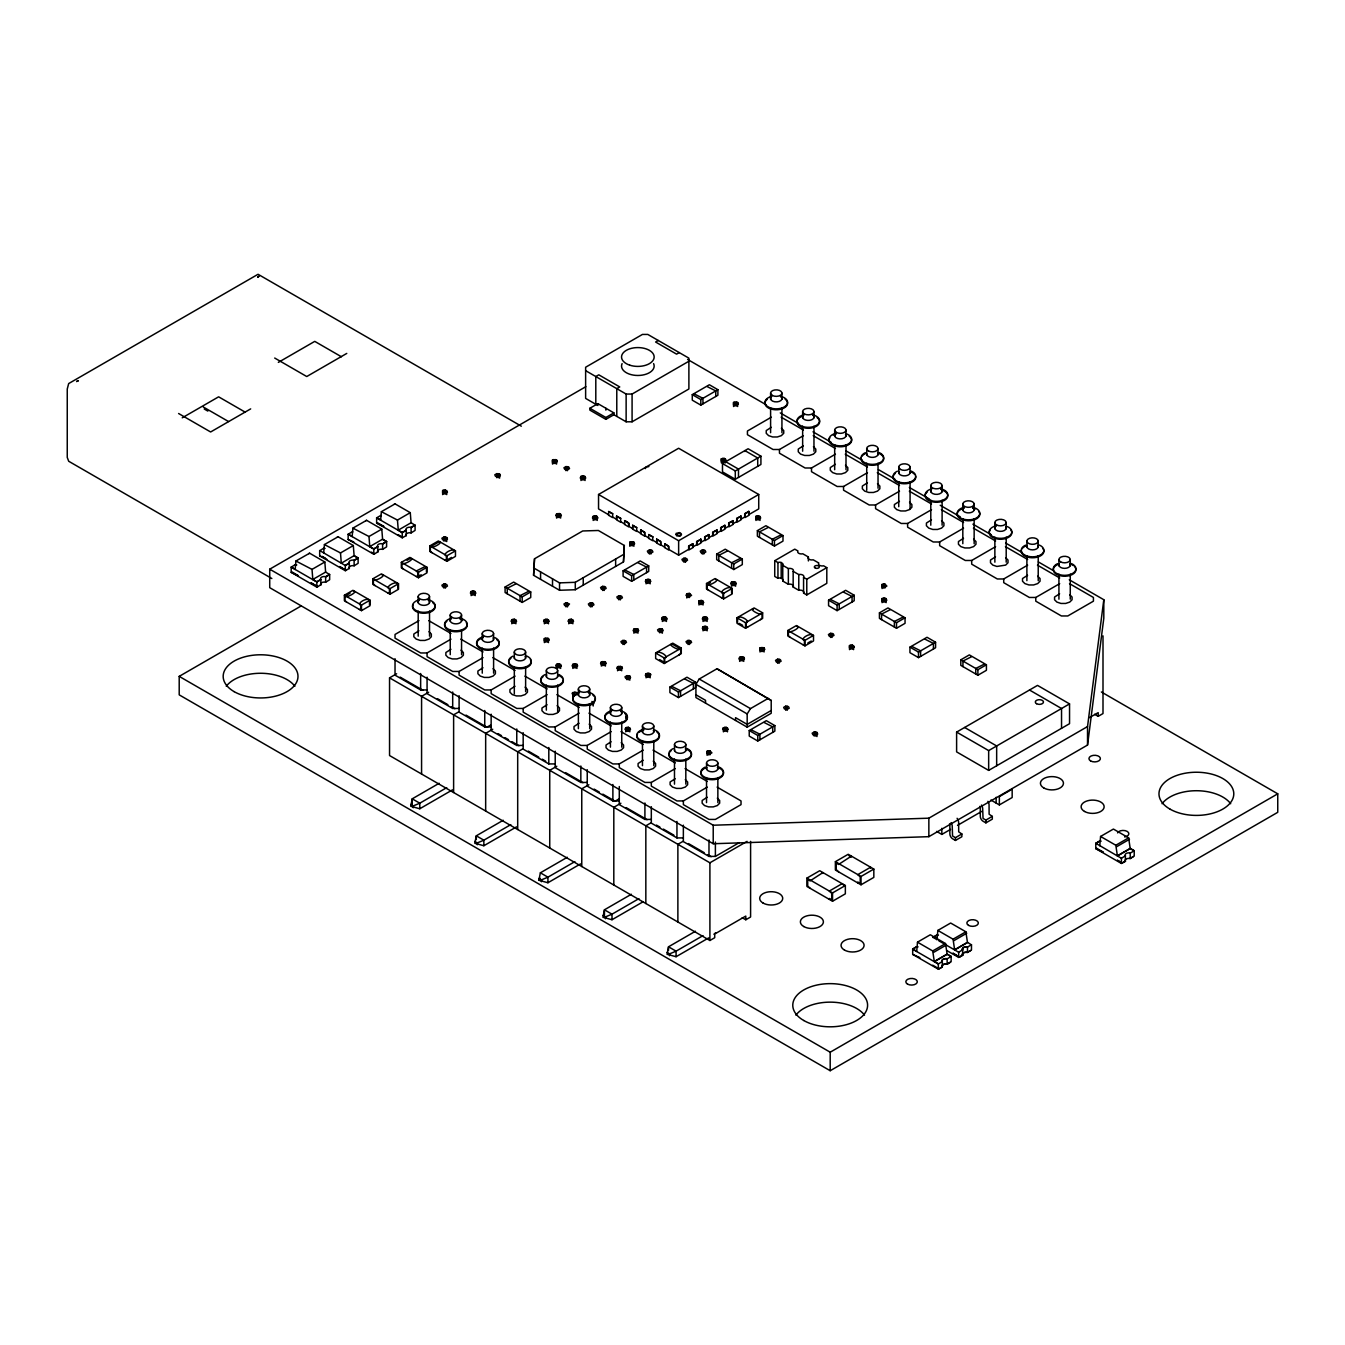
<?xml version="1.0" encoding="UTF-8"?>
<svg xmlns="http://www.w3.org/2000/svg" width="1345" height="1345" viewBox="0 0 1345 1345"><rect width="100%" height="100%" fill="white"/><g stroke="black" fill="none" stroke-linecap="round" stroke-linejoin="round"><path stroke-width="1.5" d="M295.194 569.49L295.917 561.016L309.619 553.198L324.834 561.991L325.641 572.264M354.122 560.445L358.123 558.125L354.122 555.821L353.315 545.549L338.099 536.756L324.414 544.574L323.674 553.047M352.155 536.588L352.894 528.131L366.58 520.313L381.795 529.106L382.602 539.379L386.603 541.682L382.602 544.002M380.635 520.145L381.375 511.688L395.06 503.871L410.275 512.664L411.082 522.919M916.702 951.503L917.492 942.156L930.303 934.758L945.535 943.551L947.132 954.278L934.321 961.675L932.707 950.949L917.492 942.156M937.045 939.567L937.835 930.421L950.646 923.023L965.878 931.799L967.475 942.526L954.664 949.94L953.05 939.197L937.835 930.421M1100.58 836.455L1115.812 845.248L1117.409 855.975L1130.22 848.577L1128.623 837.851L1113.408 829.058L1100.58 836.455L1099.79 845.803M623.475 561.907L624.315 545.465L598.357 530.485L582.704 530.972L534.52 558.78L533.578 575.29L559.537 590.27L575.29 589.732L623.475 561.907L624.315 545.465M533.578 575.29L534.52 558.78M585.832 386.688L269.723 569.187L269.723 587.681L713.22 843.735L928.857 836.674L1087.533 745.063L1087.533 726.569L1103.808 599.719L1069.275 579.779M1087.533 745.063L1103.808 618.212L1103.808 599.719M679.393 532.62C683.378 534.2 680.436 535.781 679.393 532.62L676.081 533.41L676.821 535.848M675.795 534.688L679.292 533.393M452.424 789.902L419.791 808.749L410.746 806.294L412.226 798.829L439.159 783.278M516.497 826.889L483.864 845.736L474.819 843.281L476.298 835.817L503.232 820.265M580.569 863.894L547.936 882.74L538.891 880.286L540.371 872.821L567.304 857.269M642.843 901.923L612.009 919.728L602.963 917.273L604.443 909.808L631.377 894.257M708.731 937.869L676.081 956.715L667.036 954.261L668.515 946.796L695.449 931.244M679.292 536.235L680.099 535.73M695.92 684.336L699.215 679.023L717.003 668.751L771.206 700.442L771.206 713.287L747.181 727.157L695.92 697.567L695.92 684.336L747.181 713.926L747.181 727.157M747.181 713.926L750.476 708.613L768.264 698.341M681.478 534.688L680.436 535.848M538.891 880.286L540.371 878.369M442.656 490.488L442.656 492.842L445.43 493.279L447.465 492.102L445.43 490.068L442.656 490.488L442.656 494.607M552.509 459.956L552.509 462.31L555.283 462.73L557.318 461.554L556.578 459.956L552.509 459.956L552.509 464.075M580.99 476.399L580.233 477.996L582.267 479.173L585.798 477.996L583.764 475.962L580.99 476.399L580.99 480.518M471.137 591.497L470.38 593.111L472.414 594.288L475.945 593.111L473.911 591.077L471.137 591.497L471.137 595.616M556.578 513.992L555.821 515.589L557.856 516.766L561.386 515.589L559.352 513.555L556.578 513.992L556.578 518.094M593.195 516.329L592.439 517.943L594.473 519.12L598.004 517.943L595.97 515.908L593.195 516.329L593.195 520.448M511.823 619.692L511.066 621.289L513.101 622.466L516.631 621.289L514.597 619.255L511.823 619.692L511.823 623.794M733.563 402.407L733.563 404.761L736.337 405.181L738.371 404.004L737.632 402.407L733.563 402.407L733.563 406.509M544.372 619.692L543.615 621.289L545.65 622.466L549.18 621.289L547.146 619.255L544.372 619.692L544.372 623.794M629.813 542.169L629.813 544.523L632.587 544.944L634.621 543.784L633.882 542.169L629.813 542.169L629.813 546.289M721.357 458.779L721.357 461.133L724.131 461.554L726.165 460.393L724.131 458.359L721.357 458.779L721.357 462.899M544.372 638.488L544.372 640.825L547.146 641.262L549.18 640.086L548.441 638.488L544.372 638.488L544.372 642.591M568.784 619.692L568.027 621.289L570.061 622.466L573.592 621.289L571.558 619.255L568.784 619.692L568.784 623.794M556.578 664.329L555.821 665.926L557.856 667.103L561.386 665.926L559.352 663.892L556.578 664.329L556.578 668.431M646.088 579.762L645.331 581.359L647.365 582.536L650.896 581.359L648.862 579.325L646.088 579.762L646.088 583.864M572.852 664.329L572.096 665.926L574.13 667.103L577.661 665.926L576.921 664.329L572.852 664.329L572.852 668.431M633.882 629.09L633.125 630.687L635.159 631.864L638.69 630.687L637.95 629.09L633.882 629.09L633.882 633.192M601.333 661.975L600.576 663.573L602.61 664.749L606.141 663.573L605.401 661.975L601.333 661.975L601.333 666.078M576.921 694.861L577.661 693.263L575.626 692.087L572.096 693.263L572.852 694.861L575.626 695.298M755.94 516.329L755.94 518.682L758.714 519.12L760.749 517.943L758.714 515.908L755.94 516.329L755.94 520.448M662.362 617.338L661.622 618.952L663.657 620.112L667.17 618.952L665.136 616.918L662.362 617.338L662.362 621.457M686.774 593.851L686.034 595.448L688.068 596.625L691.582 595.448L689.548 593.414L686.774 593.851L686.774 597.953M617.607 666.666L616.851 668.28L618.885 669.457L622.416 668.28L621.676 666.666L617.607 666.666L617.607 670.785M698.98 600.896L698.98 603.249L701.754 603.67L703.788 602.51L701.754 600.475L698.98 600.896L698.98 605.015M731.529 582.099L730.789 583.713L732.823 584.89L736.337 583.713L734.303 581.679L731.529 582.099L731.529 586.218M646.088 673.711L645.331 675.324L647.365 676.501L650.156 676.064L650.896 674.467L648.862 673.29L646.088 673.711L646.088 677.83M703.048 617.338L702.309 618.952L704.343 620.112L707.857 618.952L705.822 616.918L703.048 617.338L703.048 621.457M703.048 626.736L702.309 628.35L704.343 629.51L707.857 628.35L705.822 626.316L703.048 626.736L703.048 630.855M625.744 718.348L625.744 715.994M625.744 727.746L624.988 729.343L627.022 730.52L630.553 729.343L628.518 727.309L625.744 727.746L625.744 731.848M739.666 657.268L738.926 658.882L740.961 660.059L744.474 658.882L743.735 657.268L739.666 657.268L739.666 661.387M760.009 647.886L760.009 650.223L762.783 650.661L764.817 649.484L764.078 647.886L760.009 647.886L760.009 651.989M723.391 727.746L722.652 729.343L724.686 730.52L728.2 729.343L726.165 727.309L723.391 727.746L723.391 731.848M707.117 751.233L707.117 753.587L709.891 754.007L711.925 752.847L709.891 750.813L707.117 751.233L707.117 755.352M882.068 584.453L882.068 586.807L884.842 587.227L886.876 586.067L884.842 584.033L882.068 584.453L882.068 588.572M882.068 598.542L882.068 600.896L884.842 601.333L886.876 600.156L884.842 598.121L882.068 598.542L882.068 602.661M849.519 645.533L849.519 647.886L852.293 648.307L854.327 647.13L852.293 645.096L849.519 645.533L849.519 649.635M713.926 934.237L715.624 932.774M182.231 417.824L218.63 396.825L245.328 412.226M278.348 362.377L314.747 341.378L341.445 356.778M250.674 408.88L210.627 431.98L178.599 413.503M346.775 353.416L306.744 376.533L274.699 358.039M658.277 340.47L655.603 342.017L676.585 354.138L679.259 352.592M296.606 564.833A3.682 2.118 0 0 1 295.194 564.681L291.192 567.17L316.832 581.965L320.833 579.661M319.673 550.727L323.674 548.222A3.682 2.118 0 0 0 325.087 548.39M352.844 531.914A3.682 2.118 0 0 1 352.155 531.779L348.153 534.284L373.792 549.079L377.794 546.776M295.194 569.305L291.192 566.985L291.192 572.348L298.405 575.778L292 571.894M349.313 563.219L345.312 565.522L319.673 550.542L319.673 555.905L320.48 555.636M352.155 536.403L348.153 534.1L348.153 539.463L353.769 541.968M380.635 519.96L376.634 517.657L376.634 523.02L383.846 526.45L377.441 522.734M613.892 414.731L605.872 419.354L589.867 410.107L589.867 408.258L597.869 403.635L613.892 412.881L613.892 414.731L626.131 421.792L632.083 421.792L688.892 388.991L688.892 358.157L647.802 334.434L642.439 334.434L585.63 367.235L585.63 398.406L597.869 405.484L597.869 403.635M295.917 561.016L312.023 569.389L324.834 561.991M324.414 544.574L340.504 552.946L353.315 545.549M352.894 528.131L368.984 536.504L381.795 529.106M381.375 511.688L397.464 520.061L410.275 512.664M585.63 370.665L626.131 394.051L632.083 394.051L688.892 361.25M381.324 515.656A3.682 2.118 0 0 1 380.635 515.522L376.634 517.842L402.273 532.637L406.274 530.149L406.274 535.697A3.682 2.118 0 0 1 407.081 533.377A3.682 2.118 0 0 1 411.082 532.923L415.084 530.418L415.084 525.054L411.082 527.375A3.682 2.118 0 0 0 407.081 527.828A3.682 2.118 0 0 0 406.274 530.149L402.273 532.637L398.271 530.149L411.082 522.734L415.084 525.239L411.082 527.559M312.023 569.389L312.813 579.476L316.832 581.78L320.833 579.476A3.682 2.118 0 0 1 321.623 577.156A3.682 2.118 0 0 1 325.641 576.702L329.643 574.382L329.643 579.745L325.641 582.25A3.682 2.118 0 0 0 320.833 583.394M358.123 557.94L354.122 560.26A3.682 2.118 0 0 0 350.103 560.714A3.682 2.118 0 0 0 349.313 563.034L345.312 565.337L345.312 570.7L349.313 568.397A3.682 2.118 0 0 1 350.103 566.262A3.682 2.118 0 0 1 354.122 565.808L358.123 563.303L358.123 557.94L354.122 555.636L341.294 563.219L340.504 552.946M368.984 536.504L369.774 546.591L373.792 548.894L377.794 546.591A3.682 2.118 0 0 1 378.601 544.271A3.682 2.118 0 0 1 382.602 543.817L386.603 541.497L386.603 546.86L382.602 549.365A3.682 2.118 0 0 0 378.601 549.819A3.682 2.118 0 0 0 377.794 552.139L377.794 546.591M325.641 576.887L329.643 574.567L325.641 572.079L312.813 579.476M589.867 408.258L605.872 417.505L613.892 412.881M291.192 572.348L316.832 587.143L320.833 584.84M348.153 539.463L373.792 554.258L377.794 551.954M376.634 523.02L402.273 537.815L406.274 535.512M1101.37 691.986L1277.75 793.819L1277.75 812.313L830.201 1070.721L179.204 694.861L179.204 676.367L301.095 605.99M344.387 595.23L352.928 590.304L370.026 600.173L370.026 605.721L361.486 610.647L344.387 600.778L344.387 595.23L361.486 605.099L370.026 600.173M372.868 578.787L381.425 573.861L398.507 583.713L398.507 589.278L389.966 594.204L372.868 584.335L372.868 578.787L389.966 588.656L398.507 583.713M401.348 562.345L409.906 557.418L426.987 567.271L426.987 572.836L418.446 577.762L401.348 567.893L401.348 562.345L418.446 572.213L426.987 567.271M429.828 545.902L438.386 540.976L455.467 550.828L455.467 556.376L446.927 561.319L429.828 551.45L429.828 545.902L446.927 555.771L455.467 550.828M692.271 394.623L709.353 384.754L717.894 389.697L717.894 395.245L700.812 405.114L692.271 400.171L692.271 394.623L700.812 399.549L717.894 389.697M346.64 595.163L350.053 593.195M407.014 560.31L410.427 558.343C415.655 558.478 403.567 565.472 401.886 563.269L401.886 567.59L403.483 569.12M432.081 545.835L438.907 541.9C444.153 542.035 432.048 549.029 430.366 546.827L430.366 551.147L431.964 552.677M416.311 576.534L421.321 574.87M448.104 559.402L451.517 557.435M608.713 514.782L598.542 508.914L598.542 494.489L678.637 448.255L758.731 494.489L758.731 508.914L748.711 514.698L748.711 511.369L749.03 515.253L745.029 517.556L745.029 513.857L749.03 511.554M418.951 620.65L395.026 634.453L395.026 638.152L420.649 652.964L427.071 652.964L450.978 639.144M771.357 417.185L747.433 431.005L747.433 434.704L773.056 449.499L779.461 449.499L803.385 435.679M608.545 511.554L612.715 513.773L612.547 517.556L608.545 515.253L608.713 511.453L612.715 513.773M616.565 516.177L620.717 518.397L620.566 522.179L616.565 519.876L616.565 516.177L620.717 518.397M505.098 587.008L513.655 582.082L530.737 591.951L530.737 597.499L522.196 602.425L505.098 592.557L505.098 587.008L522.196 596.877L530.737 591.951M722.484 463.554L748.106 448.759L760.917 456.157L760.917 464.479L735.295 479.274L722.484 471.876L722.484 463.554L735.295 470.952L760.917 456.157M628.737 523.02C617.91 517.993 631.948 521.877 628.737 526.349L632.738 528.652L632.738 525.323L632.57 529.123L636.588 531.426L636.74 527.643L632.738 525.323M636.74 527.643L632.57 525.424M640.59 530.048L644.591 532.351L644.591 536.05L640.59 533.746L640.741 529.947L644.743 532.267L644.743 535.596L648.761 537.899M742.238 917.727L745.786 919.778L745.786 916.079L714.716 934.018L714.716 937.717L709.908 940.491L389.546 755.537L389.546 677.846L396.624 673.761M648.761 534.57L652.762 536.89L648.761 534.57L648.593 538.37L652.594 540.673L652.762 536.89M533.578 567.876L559.537 582.873L575.29 582.318L623.475 554.51M656.595 539.295L660.614 541.598L660.614 545.297L656.595 542.993L656.763 539.194L660.765 541.514L660.765 544.843L664.766 547.163M664.766 543.817L664.615 547.617L668.616 549.937L668.616 546.238L664.766 543.817L668.616 546.238L668.784 549.466L678.637 555.149L688.64 549.382L688.64 546.053L692.641 543.733L692.961 547.617L688.959 549.937L688.959 546.238L692.961 543.918M623.105 570.801L640.186 560.932L648.727 565.875L648.727 571.423L631.646 581.275L623.105 576.349L623.105 570.801L631.646 575.727L648.727 565.875M598.542 494.489L678.637 540.724L758.731 494.489M427.071 652.964L427.071 656.663L452.693 671.458L459.099 671.458L483.023 657.638M779.461 449.499L779.461 453.198L805.1 467.993L811.506 467.993L835.43 454.19M428.651 692.255L421.573 696.34L421.573 774.031M692.641 543.733L692.641 547.062L696.66 544.759L696.66 541.43L700.98 539.295L700.98 542.993L696.962 545.297L696.962 541.598L700.98 539.295M700.661 539.11L700.661 542.438L704.662 540.135L704.662 536.806L708.983 534.671L708.983 538.37L704.982 540.673L704.982 536.974L708.983 534.671M708.664 534.486L708.664 537.815L712.665 535.512L712.665 532.183L716.986 530.048L716.986 533.746L712.984 536.05L712.984 532.351L716.986 530.048M716.683 529.863L716.683 533.192L720.685 530.888L720.685 527.559L725.005 525.424L725.005 529.123L721.004 531.426L721.004 527.728L725.005 525.424M724.686 525.239L724.686 528.568L728.687 526.265L728.687 522.919L733.008 520.801L733.008 524.5L729.007 526.803L729.007 523.104L733.008 520.801M732.689 520.616L732.689 523.945L736.707 521.625L736.707 518.296L741.028 516.177L741.028 519.876L737.01 522.179L737.01 518.481L741.028 516.177M740.708 515.992L740.708 519.321L744.71 517.001L744.71 513.672L748.711 511.369M716.683 554.123L725.224 549.197L742.305 559.049L742.305 564.597L733.765 569.54L716.683 559.671L716.683 554.123L733.765 563.992L742.305 559.049M757.37 530.636L765.91 525.71L782.992 535.562L782.992 541.11L774.451 546.053L757.37 536.184L757.37 530.636L774.451 540.505L782.992 535.562M459.099 671.458L459.099 675.156L484.738 689.951L491.144 689.951L515.051 676.131M811.506 467.993L811.506 471.691L837.128 486.486L843.55 486.486L867.458 472.683M458.931 711.774L453.618 714.834L453.618 792.524M706.512 583.495L715.052 578.552L732.134 588.421L732.134 593.969L723.593 598.895L706.512 589.043L706.512 583.495L723.593 593.347L732.134 588.421M708.647 590.27L707.033 588.723L707.033 584.419L710.463 582.435M774.737 560.714L794.76 549.147L797.972 550.996A3.682 2.118 0 0 0 798.779 553.299A3.682 2.118 0 0 0 802.78 553.77L808.379 556.998A3.682 2.118 0 0 0 809.186 559.318A3.682 2.118 0 0 0 813.187 559.789L818.802 563.017A3.682 2.118 0 0 0 819.593 565.337A3.682 2.118 0 0 0 823.594 565.791L826.805 567.64L826.805 583.36L806.781 594.927L803.57 593.078L803.57 577.358A3.682 2.118 0 0 0 802.78 575.038A3.682 2.118 0 0 0 798.779 574.584L793.163 571.339A3.682 2.118 0 0 0 792.356 569.036A3.682 2.118 0 0 0 788.355 568.565L782.756 565.337A3.682 2.118 0 0 0 781.949 563.017A2.69 1.547 0 0 0 777.948 562.563L774.737 560.714L774.737 576.433L777.948 578.283A2.69 1.547 0 0 1 781.949 578.737A3.682 2.118 0 0 1 782.756 581.057L788.355 584.285A3.682 2.118 0 0 1 792.356 584.756A3.682 2.118 0 0 1 793.163 587.059L798.779 590.304A3.682 2.118 0 0 1 803.688 591.649M490.521 725.14L486.907 727.225L465.958 715.12M491.144 689.951L491.144 693.65L516.766 708.445L523.171 708.445L547.096 694.642M843.55 486.486L843.55 490.185L869.173 504.98L875.578 504.98L899.502 491.177M492.724 729.242L485.663 733.328L485.663 811.018M655.654 653.014L672.735 643.145L681.276 648.088L681.276 653.636L664.195 663.505L655.654 658.562L655.654 653.014L664.195 657.957L681.276 648.088M656.175 653.334C657.856 649.484 669.961 656.461 664.716 658.26L664.716 662.581L666.33 662.261M737.026 617.775L754.108 607.923L762.649 612.849L762.649 618.397L745.567 628.266L737.026 623.323L737.026 617.775L745.567 622.718L762.649 612.849M753.57 608.848C748.341 608.982 760.429 615.976 762.111 613.774L762.111 618.095L760.513 619.625M803.57 577.358L806.781 579.207L826.805 567.64M446.725 787.649L419.791 803.2L413.268 805.907L410.746 804.444M523.171 708.445L523.171 712.144L548.81 726.939L555.216 726.939L579.14 713.136M875.578 504.98L875.578 508.679L901.217 523.474L907.623 523.474L931.53 509.671M523.003 748.761L517.691 751.838L517.691 829.512M669.894 687.076L686.976 677.207L695.516 682.15L695.516 687.698L678.435 697.567L669.894 692.625L669.894 687.076L678.435 692.019L695.516 682.15M828.57 600.173L845.652 590.304L854.193 595.23L854.193 600.778L837.111 610.647L828.57 605.721L828.57 600.173L837.111 605.099L854.193 595.23M555.216 726.939L555.216 730.638L580.838 745.433L587.244 745.433L611.168 731.63M907.623 523.474L907.623 527.19L933.245 541.985L939.651 541.985L963.575 528.165M787.884 630.469L796.425 625.543L813.506 635.395L813.506 640.943L804.966 645.886L787.884 636.017L787.884 630.469L804.966 640.338L813.506 635.395M556.796 766.246L549.735 770.332L549.735 848.006M807.841 642.977L811.27 641.01M510.797 824.636L483.864 840.188L477.341 842.895L474.819 841.432M879.428 612.849L887.969 607.923L905.051 617.775L905.051 623.323L896.51 628.266L879.428 618.397L879.428 612.849L896.51 622.718L905.051 617.775M587.244 745.433L587.244 749.131L612.883 763.926L619.288 763.926L643.213 750.123M939.651 541.985L939.651 545.683L965.29 560.478L971.695 560.478L995.603 546.658M588.841 784.74L581.763 788.826L581.763 866.516M771.206 710.496L747.181 724.383L735.547 717.658L735.547 720.449M618.666 799.115L615.068 801.2L602.829 794.138M619.288 763.926L619.288 767.625L644.911 782.437L651.316 782.437L675.24 768.617M971.695 560.478L971.695 564.177L997.317 578.972L1003.723 578.972L1027.647 565.152M620.886 803.234L613.808 807.319L613.808 885.01M749.232 730.537L766.314 720.668L774.854 725.611L774.854 731.159L757.773 741.011L749.232 736.085L749.232 730.537L757.773 735.463L774.854 725.611M909.943 647.147L927.024 637.278L935.565 642.221L935.565 647.769L918.484 657.621L909.943 652.695L909.943 647.147L918.484 652.073L935.565 642.221M574.87 861.624L547.936 877.175L541.413 879.882L538.891 878.436M651.316 782.437L651.316 786.136L676.955 800.931L683.361 800.931L707.285 787.111M1003.723 578.972L1003.723 582.671L1029.362 597.466L1035.768 597.466L1059.692 583.663M651.148 822.753L645.835 825.813L645.835 903.504M960.801 659.823L969.341 654.897L986.423 664.766L986.423 670.314L977.882 675.24L960.801 665.371L960.801 659.823L977.882 669.692L986.423 664.766M683.176 841.247L677.88 844.307L677.88 921.997M638.942 898.628L612.009 914.18L605.485 916.886L602.963 915.424M683.361 825.174L683.361 841.617L708.983 856.412L715.389 856.412L739.313 842.609M389.546 677.846L709.908 862.801L747.063 841.365M956.614 732.1L1037.516 685.395L1069.544 703.889L1069.544 723.694L988.659 770.399L956.614 751.889L956.614 732.1L988.659 750.594L1069.544 703.889M703.015 935.616L676.081 951.167L669.558 953.874L667.036 952.411M806.899 878.117L819.727 870.719L845.349 885.514L845.349 893.837L832.538 901.234L806.899 886.439L806.899 878.117L832.538 892.912L845.349 885.514M835.379 861.674L848.207 854.277L873.83 869.072L873.83 877.394L861.019 884.791L835.379 869.996L835.379 861.674L861.019 876.469L873.83 869.072M1089.551 717.608L1098.193 712.631L1098.193 716.33L1094.628 714.279M745.786 919.778L750.594 917.004L750.594 841.415M1098.193 716.33L1103.001 713.556L1103.001 635.866M269.723 569.187L713.22 825.225L928.857 818.18L1087.533 726.569M936.608 831.395L941.836 834.421L950.545 829.394M957.522 825.376L981.884 811.304M999.352 804.915L1012.163 797.518L1012.163 789.196L999.352 796.593L999.352 804.915L990.912 800.04M951.083 822.619A5.666 3.278 60 0 1 952.226 825.948L952.546 835.968L955.454 837.666L961.86 833.967L961.86 836.741L955.454 840.44L952.663 838.809A3.968 2.287 60 0 1 949.856 833.967L949.856 825.174A2.27 1.311 60 0 0 949.52 823.863M981.514 805.033A5.666 3.278 60 0 1 982.657 808.362L983.044 818.433L985.902 820.08L992.307 816.381L992.307 819.155L985.902 822.871L983.094 821.24A3.968 2.287 60 0 1 980.286 816.381L980.286 807.605A2.27 1.311 60 0 0 979.95 806.294M942.122 966.45A3.682 2.118 0 0 0 942.324 966.853L938.322 969.173L912.683 954.378L912.683 949.015L916.702 946.695A3.682 2.118 0 0 0 918.097 946.863M937.045 934.943L933.027 937.448L937.045 934.943A3.682 2.118 0 0 0 938.44 935.111M1125.412 861.153L1121.411 863.456L1095.788 848.661L1095.788 843.298L1099.79 840.995A3.682 2.118 0 0 0 1101.185 841.146M1095.788 843.483L1099.79 840.995M912.683 954.378L919.896 957.606M1095.788 848.661L1102.984 851.906M932.707 950.949L945.535 943.551M953.05 939.197L965.878 931.799M1115.812 845.248L1128.623 837.851M933.598 952.378L946.409 944.98M953.941 940.626L966.752 933.228M1116.686 846.678L1129.497 839.28M954.664 949.755L967.475 942.341L971.477 944.846M1117.409 855.79L1130.22 848.392L1134.222 850.696L1134.222 856.059L1130.22 858.379M942.122 965.811A3.682 2.118 0 0 1 947.132 964.264L947.132 958.716A3.682 2.118 0 0 0 943.131 959.187A3.682 2.118 0 0 0 942.324 961.49L938.322 963.995L912.683 949.2L916.702 946.695M938.322 969.173L938.322 963.81L934.321 961.49L947.132 954.093L951.134 956.413L947.132 958.901A3.682 2.118 0 0 0 943.131 959.372A3.682 2.118 0 0 0 942.324 961.675M959.456 957.152L953.05 953.269L959.456 957.152L962.667 955.303A3.682 2.118 0 0 1 963.474 952.983A3.682 2.118 0 0 1 967.475 952.529L967.475 946.981A3.682 2.118 0 0 0 963.474 947.435A3.682 2.118 0 0 0 962.667 949.755L958.666 952.243L938.793 940.777M1122.218 863.002L1125.412 861.338A3.682 2.118 0 0 1 1126.219 859.018A3.682 2.118 0 0 1 1130.22 858.564L1130.22 853.016A3.682 2.118 0 0 0 1126.219 853.47A3.682 2.118 0 0 0 1125.412 855.79L1121.411 858.278L1095.788 843.298M1130.22 853.201L1134.222 850.696M946.695 950.511L958.666 957.421L962.667 955.118A3.682 2.118 0 0 1 963.474 952.798A3.682 2.118 0 0 1 967.475 952.344L970.67 950.495M967.475 952.344L971.477 950.024L971.477 944.661L967.475 947.166A3.682 2.118 0 0 0 963.474 947.62A3.682 2.118 0 0 0 962.667 949.94M932.707 965.189L939.113 968.888L942.324 967.038L942.324 961.49M947.132 964.264L950.327 962.23M1130.22 858.564L1133.431 856.53M179.204 676.367L830.201 1052.21L1277.75 793.819M394.186 504.291L395.06 503.871M365.705 520.734L366.58 520.313M337.225 537.176L338.099 536.756M308.745 553.619L309.619 553.198M496.826 473.625L494.792 474.802L495.548 476.399L498.322 476.836L500.357 475.659L499.617 474.045L496.826 473.625L496.826 477.727M565.993 466.58L563.958 467.741L564.715 469.355L567.489 469.775L569.523 468.615L568.784 467.001L565.993 466.58L565.993 470.683M771.29 427.323L766.23 430.568L766.23 433.275L768.583 435.629L772.635 436.974L777.326 436.974L781.395 435.629L783.731 433.275L783.731 430.568L781.395 428.231M443.934 537.042L441.9 538.219L442.656 539.816L445.43 540.253L447.465 539.076L446.725 537.479L443.934 537.042L443.934 541.161M803.318 445.817L798.274 449.062L798.274 451.769L800.611 454.122L804.68 455.467L809.371 455.467L813.422 454.122L815.776 451.769L815.776 449.062L813.422 446.725M443.934 584.033L441.9 585.193L442.656 586.807L445.43 587.227L447.465 586.067L446.725 584.453L443.934 584.033L443.934 588.135M835.363 464.311L830.302 467.572L830.302 470.279L832.656 472.616L836.708 473.978L841.398 473.978L845.467 472.616L847.804 470.279L847.804 467.572L845.467 465.219M649.4 549.971L647.365 551.131L648.122 552.745L650.896 553.165L652.93 552.005L652.191 550.391L649.4 549.971L649.4 554.073M418.883 630.788L413.823 634.033L413.823 636.74L416.177 639.077L420.228 640.439L424.919 640.439L428.988 639.077L431.325 636.74L431.325 634.033L428.988 631.679M867.39 482.805L862.347 486.066L862.347 488.773L864.684 491.11L868.752 492.472L873.443 492.472L877.495 491.11L879.849 488.773L879.849 486.066L877.495 483.712M702.309 549.971L700.274 551.131L701.014 552.745L703.788 553.165L705.822 552.005L705.083 550.391L702.309 549.971L702.309 554.073M684 558.192L681.965 559.369L682.705 560.966L685.479 561.403L687.514 560.226L686.774 558.612L684 558.192L684 562.294M602.61 586.37L600.576 587.546L601.333 589.16L604.107 589.581L606.141 588.404L605.401 586.807L602.61 586.37L602.61 590.489M565.993 602.812L563.958 603.989L564.715 605.603L567.489 606.023L569.523 603.989L565.993 602.812L565.993 606.931M450.911 649.282L445.867 652.527L445.867 655.234L448.204 657.587L452.273 658.932L456.964 658.932L461.016 657.587L463.369 655.234L463.369 652.527L461.016 650.19M590.405 602.812L588.37 603.989L589.127 605.603L591.901 606.023L593.935 604.846L593.195 603.249L590.405 602.812L590.405 606.931M899.435 501.315L894.375 504.56L894.375 507.267L896.728 509.604L900.78 510.966L905.471 510.966L909.539 509.604L911.876 507.267L911.876 504.56L909.539 502.206M618.885 595.768L616.851 596.945L617.607 598.542L620.381 598.979L622.416 597.802L621.676 596.205L618.885 595.768L618.885 599.887M482.956 667.776L477.895 671.02L477.895 673.727L480.249 676.081L484.301 677.426L488.992 677.426L493.06 676.081L495.397 673.727L495.397 671.02L493.06 668.684M931.463 519.809L926.419 523.054L926.419 525.76L928.756 528.114L932.825 529.459L937.515 529.459L941.567 528.114L943.921 525.76L943.921 523.054L941.567 520.7M622.954 640.405L620.919 641.582L621.676 643.179L624.45 643.616L626.484 642.439L625.744 640.825L622.954 640.405L622.954 644.507M659.588 628.653L657.554 629.83L658.293 631.444L661.067 631.864L663.102 630.687L662.362 629.09L659.588 628.653L659.588 632.772M514.984 686.269L509.94 689.514L509.94 692.221L512.277 694.575L516.346 695.92L521.036 695.92L525.105 694.575L527.442 692.221L527.442 689.514L525.105 687.177M963.508 538.303L958.447 541.547L958.447 544.254L960.801 546.608L964.853 547.953L969.543 547.953L973.612 546.608L975.966 544.254L975.966 541.547L973.612 539.211M688.068 640.405L686.034 641.582L686.774 643.179L689.548 643.616L691.582 642.439L690.842 640.825L688.068 640.405L688.068 644.507M627.022 675.644L624.988 676.804L625.744 678.418L628.518 678.838L630.553 677.678L629.813 676.064L627.022 675.644L627.022 679.746M547.028 704.763L541.968 708.008L541.968 710.732L544.321 713.069L548.373 714.43L553.064 714.43L557.133 713.069L559.486 710.732L559.486 708.008L557.133 705.671M995.535 556.796L990.492 560.041L990.492 562.748L992.829 565.102L996.897 566.447L1005.656 565.102L1007.993 562.748L1007.993 560.041L1005.656 557.704M830.47 633.361L828.436 634.537L829.176 636.135L831.95 636.572L833.984 635.395L833.244 633.781L830.47 633.361L830.47 637.463M579.056 723.257L574.012 726.519L574.012 729.225L576.349 731.562L580.418 732.924L585.109 732.924L589.177 731.562L591.514 729.225L591.514 726.519L589.177 724.165M1027.58 575.29L1022.519 578.535L1022.519 581.242L1024.873 583.596L1028.942 584.957L1033.616 584.957L1037.684 583.596L1040.038 581.242L1040.038 578.535L1037.684 576.198M777.578 659.201L775.544 660.361L776.284 661.975L779.058 662.396L781.092 661.236L780.352 659.622L777.578 659.201L777.578 663.304M611.101 741.767L606.04 745.012L606.04 747.719L608.394 750.056L612.463 751.418L617.153 751.418L621.205 750.056L623.559 747.719L623.559 745.012L621.205 742.659M1059.608 593.784L1054.564 597.045L1054.564 599.752L1056.901 602.089L1060.97 603.451L1065.66 603.451L1069.729 602.089L1072.066 599.752L1072.066 597.045L1069.729 594.692M785.715 706.175L783.681 707.352L784.421 708.949L787.195 709.387L789.229 708.21L788.489 706.613L785.715 706.175L785.715 710.278M643.145 760.261L638.085 763.506L638.085 766.213L640.422 768.55L644.49 769.912L649.181 769.912L653.25 768.55L655.587 766.213L655.587 763.506L653.25 761.152M814.196 732.016L812.161 733.193L812.901 734.79L815.675 735.227L817.71 734.051L816.97 732.437L814.196 732.016L814.196 736.118M675.173 778.755L670.113 782L670.113 784.707L672.466 787.06L676.535 788.405L681.226 788.405L685.278 787.06L687.631 784.707L687.631 782L685.278 779.663M707.218 797.249L702.157 800.494L702.157 803.2L704.511 805.554L708.563 806.899L713.254 806.899L717.322 805.554L719.659 803.2L719.659 800.494L717.322 798.157M677.157 535.73L679.393 535.898M648.862 466.58L646.088 467.001L645.331 468.615M395.026 658.714L395.026 675.156L420.649 689.951L427.071 689.951M427.071 677.207L427.071 693.65L452.693 708.445L459.099 708.445M459.099 695.701L459.099 712.144L484.738 726.939L491.144 726.939M491.144 714.195L491.144 730.638L516.766 745.433L523.171 745.433M523.171 732.689L523.171 749.131L548.81 763.926L555.216 763.926M555.216 751.199L555.216 767.642L580.838 782.437L587.244 782.437M587.244 769.693L587.244 786.136L612.883 800.931L619.288 800.931M619.288 786.539L619.288 804.629L644.911 819.424L651.316 819.424M651.316 806.681L651.316 823.123L676.955 837.918L683.361 837.918M591.901 701.485L593.935 703.519L591.901 704.679L589.127 704.259M781.193 562.513L781.193 578.249M687.581 359.418L765.742 404.542M780.285 412.932L798.459 423.44M813.002 431.829L831.176 442.32M845.719 450.709L862.078 460.158M878.436 469.607L894.795 479.055M909.338 487.445L929.328 498.978M940.222 505.283L960.229 516.816M972.939 524.163L991.114 534.671M1005.656 543.061L1022.015 552.509M1038.374 561.941L1052.916 570.347M781.176 417.185L803.385 430.013M813.221 435.679L835.43 448.507M845.248 454.19L867.458 467.001M877.293 472.683L899.502 485.511M909.321 491.177L931.53 504.005M941.365 509.671L963.575 522.499M973.393 528.165L995.603 540.993M1005.438 546.658L1027.647 559.486M1037.466 565.152L1059.692 577.98M1069.51 583.663L1093.435 597.466L1093.435 601.165L1067.795 615.96L1061.39 615.96L1035.768 601.165L1035.768 597.466M725.678 461.705L738.489 469.102L738.489 477.425M1029.497 690.019L1061.541 708.529L1061.541 728.317M521.322 426.18L258.055 274.279L68.679 383.56L67.25 389.024L67.25 457.434L68.713 461.268L271.841 578.518M612.715 517.102L616.716 519.405L616.716 516.076M620.717 521.726L624.719 524.029M636.74 530.972L640.741 533.276L640.741 529.947M652.762 540.219L656.763 542.523L656.763 539.194M715.59 579.476C720.819 579.628 708.714 586.605 707.033 584.419M796.963 626.467C802.192 626.602 790.087 633.596 788.405 631.393L788.405 635.714L790.019 637.244M812.968 635.714C811.287 631.864 799.199 638.841 804.428 640.64L804.428 644.961L802.83 644.642M964.634 727.477L996.662 745.971L996.662 765.759M1130.22 848.577L1134.222 850.881M739.262 623.391L742.675 625.358M1117.409 860.228L1120.604 862.078M1102.984 852.091L1096.578 848.207M1117.409 860.413L1120.604 862.263M992.307 816.381L989.113 814.213L989.063 804.663A5.666 3.278 60 0 0 987.936 801.334M771.206 700.442L717.003 668.751M679.04 648.021L672.197 644.07C666.969 644.221 679.057 651.215 680.738 649.013L680.738 653.334L679.141 654.864M699.215 679.023L750.476 708.613M659.605 659.622L663.018 661.589M961.86 833.967L958.699 831.849L958.632 822.249A5.666 3.278 60 0 0 957.102 818.281M454.929 551.147C453.248 547.297 441.16 554.291 446.389 556.073L446.389 560.394L444.791 560.092M203.246 406.963L228.532 421.54M204.221 408.998L207.836 411.082M695.92 694.777L705.537 700.325L705.537 703.116M398.271 534.772L401.466 536.621M386.603 541.497L382.602 539.194L369.774 546.591M371.388 552.139L374.582 553.804M381.946 574.786C387.175 574.92 375.087 581.914 373.406 579.712L373.406 584.033L375.003 585.579M848.998 855.655L851.402 857.051L851.402 856.126L838.591 864.448L836.187 863.053L836.187 869.526L838.591 871.846M322.077 556.376L325.288 558.225M339.697 566.548L346.102 570.431L339.697 566.733M322.077 556.561L326.885 559.335M319.673 555.905L345.312 570.7M428.769 620.65L450.978 633.478M460.814 639.144L483.023 651.972M492.842 657.638L515.051 670.466M524.886 676.131L547.096 688.959M556.914 694.642L579.14 707.453M588.959 713.136L611.168 725.947M620.986 731.63L643.213 744.457M653.031 750.123L675.24 762.951M685.076 768.617L707.285 781.445M717.104 787.111L741.028 800.931L741.028 804.629L715.389 819.424L708.983 819.424L683.361 804.629L683.361 800.931M353.466 591.228C358.695 591.363 346.606 598.357 344.925 596.154L344.925 600.475L346.522 602.022M844.542 885.968L842.138 883.665L829.327 891.062L831.731 893.366L831.731 899.839L829.327 898.46L829.327 899.385M933.027 937.263L937.045 939.751M947.132 954.278L951.134 956.598M912.683 949.015L916.702 951.318M400.137 677.123L422.834 690.22M437.411 698.643L447.885 704.696M451.382 706.713L454.879 708.714M497.986 733.613L501.483 735.631M504.98 737.648L508.477 739.666M511.957 741.683L518.951 745.718M528.282 751.098L538.757 757.151M542.254 759.168L545.751 761.186M565.556 772.618L583.024 782.706M594.103 789.111L599.349 792.121M626.148 807.605L647.096 819.693M656.427 825.09L659.924 827.108M663.421 829.125L673.895 835.178M688.472 843.584L704.192 852.663M707.672 854.68L711.169 856.698M540.371 872.821L547.936 877.175L547.936 882.74M397.464 520.061L398.271 530.149M1125.412 855.79L1125.412 861.338M1121.411 858.093L1121.411 863.456M1070.267 559.57L1070.267 565.825M1070.267 574.164L1070.267 599.181M1058.935 559.57L1058.935 565.825M1058.935 574.164L1058.935 599.181M1038.222 541.077A5.666 3.262 0 0 1 1029.732 543.901A5.666 3.262 0 0 1 1029.732 538.235A5.666 3.262 0 0 1 1038.222 541.077L1038.222 547.331M1038.222 555.67L1038.222 580.67M1026.891 541.077L1026.891 547.331M1026.891 555.67L1026.891 580.67M1006.194 522.583L1006.194 528.82M1006.194 537.159L1006.194 562.176M996.141 797.299L996.141 803.066M994.863 522.583L994.863 528.82M994.863 537.159L994.863 562.176M988.659 750.594L988.659 770.399M985.902 820.08L985.902 822.871M984.288 664.144L975.747 668.465L975.747 674.013M977.882 669.692L977.882 675.24M974.15 504.072A5.666 3.262 0 0 1 965.66 506.914A5.666 3.262 0 0 1 965.66 501.248A5.666 3.262 0 0 1 974.15 504.072L974.15 510.327M974.15 518.666L974.15 543.683M971.477 656.747L962.936 661.067L962.936 666.616M962.818 504.072L962.818 510.327M962.818 518.666L962.818 543.683M962.667 949.755L962.667 955.303M958.666 952.058L958.666 957.421M955.454 837.666L955.454 840.44M951.134 956.413L951.134 961.776L947.132 964.079A3.682 2.118 0 0 0 942.122 965.626M942.105 485.579A5.666 3.262 0 0 1 933.615 488.42A5.666 3.262 0 0 1 933.615 482.754A5.666 3.262 0 0 1 942.105 485.579L942.105 491.833M942.105 500.172L942.105 525.189M941.836 828.318L941.836 834.421M933.43 648.996L933.43 643.448L924.889 639.127M930.79 485.579L930.79 491.833M930.79 500.172L930.79 525.189M928.857 818.18L928.857 836.674M920.619 656.394L920.619 650.846L912.078 646.525M918.484 652.073L918.484 657.621M910.077 467.085L910.077 473.339M910.077 481.678L910.077 508.78M902.915 617.17L894.375 621.474L894.375 627.039M898.746 467.085L898.746 473.339M898.746 481.678L898.746 506.695M896.51 622.718L896.51 628.266M890.104 609.773L881.563 614.077L881.563 619.625M886.136 598.542L886.136 602.661M884.842 584.033L884.842 588.135M884.842 598.121L884.842 602.224M883.362 584.033L883.362 588.135M883.362 598.121L883.362 602.224M878.033 448.591L878.033 454.845M878.033 463.184L878.033 488.201M870.619 868.147L870.619 867.222L857.807 874.62L860.212 876.923L860.212 883.396L857.807 882.017L857.807 882.942M866.718 448.591L866.718 454.845M866.718 463.184L866.718 490.286M861.019 876.469L861.019 884.791M853.587 645.533L853.587 649.635M852.293 645.096L852.293 649.215M852.058 602.022L852.058 596.457L843.517 592.153M850.813 645.096L850.813 649.215M846.005 430.097L846.005 436.352M846.005 444.691L846.005 469.691M839.246 609.419L839.246 603.871L830.706 599.551M837.111 605.099L837.111 610.647M834.673 430.097L834.673 436.352M834.673 444.691L834.673 469.691M832.538 892.912L832.538 901.234M831.95 633.361L831.95 637.463M830.201 1052.21L830.201 1070.721M822.921 873.493L822.921 872.569L810.11 880.891L807.706 879.495L807.706 885.968L810.11 888.288M816.97 732.437L816.97 736.556M815.675 732.016L815.675 736.118M813.96 411.604L813.96 417.858M813.96 426.197L813.96 451.197M808.379 556.998L808.379 560.932M806.781 579.207L806.781 594.927M804.966 640.338L804.966 645.886M802.646 411.604L802.646 417.858M802.646 426.197L802.646 451.197M798.779 574.584L798.779 590.304M793.163 571.339L793.163 587.059M788.355 568.565L788.355 584.285M787.195 706.175L787.195 710.278M782.756 565.337L782.756 581.057M781.933 393.093L781.933 399.347M781.933 407.686L781.933 432.703M780.857 534.957L772.316 539.261L772.316 544.809M779.058 659.201L779.058 663.304M777.948 562.563L777.948 578.283M774.451 540.505L774.451 546.053M772.719 732.386L772.719 726.838L764.179 722.517M770.601 393.093L770.601 399.347M770.601 407.686L770.601 432.703M768.045 527.559L759.505 531.863L759.505 537.412M764.078 647.886L764.078 651.989M762.783 647.449L762.783 651.552M761.304 647.449L761.304 651.552M760.009 516.329L760.009 520.448M759.908 739.784L759.908 734.236L751.367 729.915M758.714 515.908L758.714 520.011M757.723 466.328L757.723 458.006L744.895 450.609L744.895 451.533M757.773 735.463L757.773 741.011M757.235 515.908L757.235 520.011M747.702 627.039L746.105 627.342L746.105 623.021C751.334 621.239 739.229 614.245 737.548 618.095L737.548 622.399M745.567 622.718L745.567 628.266M743.735 657.268L743.735 661.387M742.44 656.848L742.44 660.95M740.961 656.848L740.961 660.95M740.17 558.444L731.63 562.748L731.63 568.313M737.632 402.407L737.632 406.509M736.337 401.97L736.337 406.089M735.597 582.099L735.597 586.218M735.295 470.952L735.295 479.274M734.858 401.97L734.858 406.089M734.303 581.679L734.303 585.781M733.765 563.992L733.765 569.54M732.823 581.679L732.823 585.781M731.596 593.044L731.596 588.723C729.915 584.89 717.826 591.867 723.055 593.666L723.055 597.97L721.458 597.668M727.359 551.046L718.818 555.351L718.818 560.899M727.46 727.746L727.46 731.848M726.165 727.309L726.165 731.428M725.426 458.779L725.426 462.899M724.686 727.309L724.686 731.428M724.131 458.359L724.131 462.461M723.593 593.347L723.593 598.895M722.652 458.359L722.652 462.461M717.86 763.035L717.86 769.273M717.86 777.612L717.86 802.629M715.759 396.472L715.759 390.924L707.218 386.603M715.389 842.037L715.389 856.412M713.22 825.225L713.22 843.735M709.891 750.813L709.891 754.915M709.908 862.801L709.908 940.491M708.983 839.969L708.983 856.412M708.411 750.813L708.411 754.915M707.117 617.338L707.117 621.457M707.117 626.736L707.117 630.855M706.529 763.035L706.529 769.273M706.529 777.612L706.529 802.629M705.822 616.918L705.822 621.02M705.822 626.316L705.822 630.418M704.343 616.918L704.343 621.02M704.343 626.316L704.343 630.418M703.788 549.971L703.788 554.073M702.947 403.87L702.947 398.322L694.407 394.001M703.048 600.896L703.048 605.015M701.754 600.475L701.754 604.577M700.812 399.549L700.812 405.114M700.274 600.475L700.274 604.577M693.381 688.926L693.381 683.378L684.84 679.057M689.548 593.414L689.548 597.533M689.548 640.405L689.548 644.507M688.068 593.414L688.068 597.533M685.816 744.525L685.816 750.779M685.816 759.118L685.816 784.135M685.479 558.192L685.479 562.294M680.57 696.323L680.57 690.775L672.029 686.454M678.637 540.724L678.637 555.149M678.435 692.019L678.435 697.567M676.955 821.476L676.955 837.918M676.081 956.715L676.081 951.167L668.515 946.796L668.515 950.495M674.484 744.525L674.484 750.779M674.484 759.118L674.484 784.135M669.558 953.874L669.558 955.723M666.431 617.338L666.431 621.457M665.136 616.918L665.136 621.02M664.195 657.957L664.195 663.505M663.657 616.918L663.657 621.02M662.362 629.09L662.362 633.192M661.067 628.653L661.067 632.772M653.788 726.031L653.788 732.285M653.788 740.624L653.788 765.641M650.896 549.971L650.896 554.073M650.156 579.762L650.156 583.864M650.156 673.711L650.156 677.83M648.862 579.325L648.862 583.444M648.862 673.29L648.862 677.392M647.365 579.325L647.365 583.444M647.365 673.29L647.365 677.392M646.592 572.651L646.592 567.102L638.051 562.782M644.911 802.982L644.911 819.424M642.456 726.031L642.456 732.285M642.456 740.624L642.456 765.641M637.95 629.09L637.95 633.192M636.656 628.653L636.656 632.772M635.159 628.653L635.159 632.772M633.882 542.169L633.882 546.289M633.781 580.048L633.781 574.5L625.24 570.179M632.587 541.749L632.587 545.851M632.083 394.051L632.083 421.792M631.646 575.727L631.646 581.275M631.091 541.749L631.091 545.851M629.813 676.064L629.813 680.183M629.813 727.746L629.813 731.848M628.569 523.104L628.569 526.803L624.568 524.5L624.719 520.7M628.518 675.644L628.518 679.746M628.518 727.309L628.518 731.428M627.022 727.309L627.022 731.428M626.131 394.051L626.131 421.792M624.45 640.405L624.45 644.507M621.743 707.537L621.743 713.791M621.743 722.13L621.743 747.147M621.676 666.666L621.676 670.785M620.381 595.768L620.381 599.887M620.381 666.246L620.381 670.348M618.885 666.246L618.885 670.348M616.783 416.395L616.783 388.655L619.759 386.94L598.777 374.818L595.801 376.55L595.801 404.29M615.64 559.032L615.64 566.43M612.883 784.488L612.883 800.931M612.009 919.728L612.009 914.18L604.443 909.808L604.443 915.357M610.411 707.537L610.411 713.791M610.411 722.13L610.411 747.147M605.872 408.258L605.872 410.107M605.872 417.505L605.872 419.354M605.485 916.886L605.485 918.736M605.401 661.975L605.401 666.078M604.107 586.37L604.107 590.489M604.107 661.538L604.107 665.657M602.61 661.538L602.61 665.657M597.264 516.329L597.264 520.448M595.97 515.908L595.97 520.011M594.473 515.908L594.473 520.011M593.195 701.905L593.195 706.024M591.901 602.812L591.901 606.931M589.715 689.043A5.666 3.262 0 0 1 581.208 691.868A5.666 3.262 0 0 1 581.208 686.202A5.666 3.262 0 0 1 589.715 689.043L589.715 695.298M589.715 703.637L589.715 728.654M585.058 476.399L585.058 480.518M583.764 475.962L583.764 480.081M583.242 577.745L583.242 585.142M582.267 475.962L582.267 480.081M580.838 765.994L580.838 782.437M578.384 689.043L578.384 695.298M578.384 703.637L578.384 728.654M576.921 664.329L576.921 668.431M575.626 663.892L575.626 668.011M575.29 582.318L575.29 589.732M574.13 663.892L574.13 668.011M574.13 692.087L574.13 696.189M572.852 619.692L572.852 623.794M572.852 692.507L572.852 696.626M571.558 619.255L571.558 623.374M570.061 619.255L570.061 623.374M567.489 466.58L567.489 470.683M567.489 602.812L567.489 606.931M560.646 513.992L560.646 518.094M560.646 664.329L560.646 668.431M559.537 582.873L559.537 590.27M559.352 513.555L559.352 517.657M559.352 663.892L559.352 668.011M557.856 513.555L557.856 517.657M557.856 663.892L557.856 668.011M557.671 670.55A5.666 3.262 0 0 1 549.18 673.374A5.666 3.262 0 0 1 549.18 667.708A5.666 3.262 0 0 1 557.671 670.55L557.671 676.804M557.671 685.143L557.671 712.228M556.578 459.956L556.578 464.075M555.283 459.519L555.283 463.638M553.787 459.519L553.787 463.638M552.526 578.821L552.526 586.218M548.81 747.501L548.81 763.926M548.441 619.692L548.441 623.794M548.441 638.488L548.441 642.591M547.146 619.255L547.146 623.374M547.146 638.051L547.146 642.17M546.339 670.55L546.339 676.804M546.339 685.143L546.339 710.143M545.65 619.255L545.65 623.374M545.65 638.051L545.65 642.17M541.413 879.882L541.413 881.732M540.572 571.928L540.572 579.325M528.602 591.329L520.061 595.65L520.061 601.198M525.626 652.056A5.666 3.262 0 0 1 517.136 654.88A5.666 3.262 0 0 1 517.136 649.215A5.666 3.262 0 0 1 525.626 652.056L525.626 658.31M525.626 666.632L525.626 691.649M522.196 596.877L522.196 602.425M516.766 728.99L516.766 745.433M515.791 583.932L507.25 588.236L507.25 593.801M515.892 619.692L515.892 623.794M514.597 619.255L514.597 623.374M514.311 652.056L514.311 658.31M514.311 666.632L514.311 693.734M513.101 619.255L513.101 623.374M499.617 474.045L499.617 478.164M498.322 473.625L498.322 477.727M493.598 633.545A5.666 3.262 0 0 1 485.108 636.387A5.666 3.262 0 0 1 485.108 630.721A5.666 3.262 0 0 1 493.598 633.545L493.598 639.8M493.598 648.139L493.598 673.156M484.738 710.496L484.738 726.939M483.864 845.736L483.864 840.188L476.298 835.817L476.298 839.515M482.267 633.545L482.267 639.8M482.267 648.139L482.267 673.156M477.341 842.895L477.341 844.744M475.205 591.497L475.205 595.616M473.911 591.077L473.911 595.179M472.414 591.077L472.414 595.179M461.554 615.052L461.554 621.306M461.554 629.645L461.554 654.662M452.693 692.003L452.693 708.445M450.239 615.052L450.239 621.306M450.239 629.645L450.239 654.662M446.927 555.771L446.927 561.319M446.725 490.488L446.725 494.607M446.725 537.479L446.725 541.581M445.43 490.068L445.43 494.17M445.43 537.042L445.43 541.161M445.43 584.033L445.43 588.135M443.934 490.068L443.934 494.17M429.526 596.558A5.666 3.262 0 0 1 421.035 599.399A5.666 3.262 0 0 1 421.035 593.733A5.666 3.262 0 0 1 429.526 596.558L429.526 602.812M429.526 611.151L429.526 636.168M426.449 567.59L426.449 571.911M424.852 566.665L416.311 570.969L417.908 572.516L417.908 576.837M420.649 673.509L420.649 689.951M419.791 808.749L419.791 803.2L412.226 798.829L412.226 804.377M418.446 572.213L418.446 577.762M418.194 596.558L418.194 602.812M418.194 611.151L418.194 636.168M413.268 805.907L413.268 807.757M411.082 527.375L411.082 532.923M402.273 532.452L402.273 537.815M397.969 588.353L397.969 584.033C396.287 580.183 384.199 587.177 389.428 588.959L389.428 593.279L387.831 592.977M389.966 588.656L389.966 594.204M382.602 543.817L382.602 549.365M373.792 548.894L373.792 554.258M369.488 604.796L369.488 600.475C367.807 596.625 355.719 603.619 360.948 605.401L360.948 609.722L359.35 609.419M361.486 605.099L361.486 610.647M354.122 560.26L354.122 565.808M349.313 563.034L349.313 568.582M325.641 576.702L325.641 582.25M320.833 579.476L320.833 585.025A3.682 2.118 0 0 1 320.547 584.201M316.832 581.78L316.832 587.143M295.194 564.681L295.194 564.866A3.682 2.118 0 0 0 296.606 565.018M226.263 686.269A37.408 21.587 0 0 1 260.577 673.273A37.408 21.587 0 0 1 294.891 686.269M1162.063 803.722A37.408 21.587 0 0 1 1196.378 790.725A37.408 21.587 0 0 1 1230.692 803.722M795.887 1015.139A37.408 21.587 0 0 1 830.201 1002.143A37.408 21.587 0 0 1 864.516 1015.139M1117.577 832.891A5.75 3.329 0 0 1 1127.211 831.412A5.75 3.329 0 0 1 1124.622 836.96M653.603 363.621A16.308 9.415 0 0 1 637.849 375.474A16.308 9.415 0 0 1 622.096 363.621M803.839 592.472A3.682 2.118 0 0 1 803.57 593.078M718.97 767.02A11.332 6.54 0 0 1 720.651 776.603A11.332 6.54 0 0 1 703.939 776.737A11.332 6.54 0 0 1 705.183 767.121M717.389 767.272A5.666 3.262 0 0 1 712.262 771.828A5.666 3.262 0 0 1 706.932 767.339M718.97 767.945A11.332 6.54 0 0 1 720.651 777.528A11.332 6.54 0 0 1 703.939 777.662A11.332 6.54 0 0 1 705.183 768.045M686.925 748.526A11.332 6.54 0 0 1 688.606 758.109A11.332 6.54 0 0 1 671.912 758.244A11.332 6.54 0 0 1 673.139 748.627M685.362 748.761A5.666 3.262 0 0 1 680.973 753.301A5.666 3.262 0 0 1 674.534 749.686M686.925 749.451A11.332 6.54 0 0 1 684.639 760.698A11.332 6.54 0 0 1 668.902 753.923M669.625 752.258A11.332 6.54 0 0 1 671.071 750.779M654.897 730.016A11.332 6.54 0 0 1 655.889 740.019A11.332 6.54 0 0 1 638.656 738.859A11.332 6.54 0 0 1 643.65 729.259M653.317 730.268A5.666 3.262 0 0 1 647.449 734.807A5.666 3.262 0 0 1 643.582 729.612M657.016 732.134A11.332 6.54 0 0 1 649.753 742.659A11.332 6.54 0 0 1 637.597 733.765M639.043 732.285A11.332 6.54 0 0 1 643.65 730.184M620.28 710.698A11.332 6.54 0 0 1 625.156 720.685A11.332 6.54 0 0 1 607.183 720.819A11.332 6.54 0 0 1 611.605 710.765M620.533 711.051A5.666 3.262 0 0 1 619.961 715.456A5.666 3.262 0 0 1 612.311 715.506A5.666 3.262 0 0 1 611.538 711.118M624.971 713.64A11.332 6.54 0 0 1 623.105 722.82A11.332 6.54 0 0 1 607.183 721.744A11.332 6.54 0 0 1 609.066 712.564M588.236 692.204A11.332 6.54 0 0 1 593.128 702.174A11.332 6.54 0 0 1 575.156 702.325A11.332 6.54 0 0 1 579.561 692.271M588.488 692.54A5.666 3.262 0 0 1 584.856 697.803A5.666 3.262 0 0 1 578.787 693.364M595.247 698.257A11.332 6.54 0 0 1 581.259 705.537A11.332 6.54 0 0 1 574.971 695.281M592.943 695.146A11.332 6.54 0 0 1 594.456 696.609M558.78 674.534A11.332 6.54 0 0 1 560.462 684.134A11.332 6.54 0 0 1 543.767 684.252A11.332 6.54 0 0 1 544.994 674.635M557.62 675.61A5.666 3.262 0 0 1 551.349 679.326A5.666 3.262 0 0 1 546.742 674.871M563.219 679.763A11.332 6.54 0 0 1 549.231 687.043A11.332 6.54 0 0 1 542.926 676.787M558.78 675.459A11.332 6.54 0 0 1 562.412 678.115M526.736 656.041A11.332 6.54 0 0 1 528.417 665.624A11.332 6.54 0 0 1 511.722 665.758A11.332 6.54 0 0 1 512.949 656.141M525.172 656.293A5.666 3.262 0 0 1 520.784 660.815A5.666 3.262 0 0 1 514.345 657.201M530.384 659.622A11.332 6.54 0 0 1 521.608 668.684A11.332 6.54 0 0 1 508.729 661.437M509.452 659.79A11.332 6.54 0 0 1 510.898 658.293M494.708 637.547A11.332 6.54 0 0 1 495.7 647.55A11.332 6.54 0 0 1 478.467 646.373A11.332 6.54 0 0 1 483.46 636.773M493.144 637.799A5.666 3.262 0 0 1 487.277 642.338A5.666 3.262 0 0 1 483.393 637.126M496.826 639.648A11.332 6.54 0 0 1 494.943 648.845A11.332 6.54 0 0 1 479.039 647.752A11.332 6.54 0 0 1 480.922 638.572M460.091 618.212A11.332 6.54 0 0 1 464.983 628.199A11.332 6.54 0 0 1 447.011 628.334A11.332 6.54 0 0 1 451.416 618.28M460.343 618.566A5.666 3.262 0 0 1 459.771 622.97A5.666 3.262 0 0 1 452.122 623.021A5.666 3.262 0 0 1 451.365 618.633M466.295 622.634A11.332 6.54 0 0 1 454.576 631.713A11.332 6.54 0 0 1 446.826 621.306M460.091 619.137A11.332 6.54 0 0 1 462.663 619.978M428.046 599.719A11.332 6.54 0 0 1 432.939 609.705A11.332 6.54 0 0 1 414.966 609.84A11.332 6.54 0 0 1 419.388 599.786M428.298 600.072A5.666 3.262 0 0 1 427.744 604.477A5.666 3.262 0 0 1 420.094 604.527A5.666 3.262 0 0 1 419.321 600.139M432.754 602.661A11.332 6.54 0 0 1 425.491 613.186A11.332 6.54 0 0 1 413.335 604.292M780.453 396.254A11.332 6.54 0 0 1 785.346 406.24A11.332 6.54 0 0 1 767.373 406.375A11.332 6.54 0 0 1 771.795 396.321M780.705 396.607A5.666 3.262 0 0 1 777.074 401.869A5.666 3.262 0 0 1 771.004 397.414M785.161 399.213A11.332 6.54 0 0 1 784.034 408.023A11.332 6.54 0 0 1 768.735 408.14A11.332 6.54 0 0 1 767.188 399.347M812.498 414.748A11.332 6.54 0 0 1 817.373 424.734A11.332 6.54 0 0 1 799.418 424.885A11.332 6.54 0 0 1 803.822 414.815M812.75 415.101A5.666 3.262 0 0 1 812.178 419.505A5.666 3.262 0 0 1 804.529 419.573A5.666 3.262 0 0 1 803.755 415.168M817.188 417.707A11.332 6.54 0 0 1 815.322 426.886A11.332 6.54 0 0 1 799.418 425.81A11.332 6.54 0 0 1 801.284 416.614M847.115 434.082A11.332 6.54 0 0 1 848.107 444.085A11.332 6.54 0 0 1 830.874 442.908A11.332 6.54 0 0 1 835.867 433.309M845.534 434.334A5.666 3.262 0 0 1 839.683 438.874A5.666 3.262 0 0 1 835.8 433.662M849.233 436.2A11.332 6.54 0 0 1 841.97 446.725A11.332 6.54 0 0 1 829.815 437.831M833.328 435.108A11.332 6.54 0 0 1 835.867 434.233M879.142 452.576A11.332 6.54 0 0 1 880.824 462.176A11.332 6.54 0 0 1 864.129 462.31A11.332 6.54 0 0 1 865.356 452.693M877.579 452.828A5.666 3.262 0 0 1 873.191 457.35A5.666 3.262 0 0 1 866.752 453.736M879.142 453.5A11.332 6.54 0 0 1 876.856 464.748A11.332 6.54 0 0 1 861.119 457.972M861.859 456.325A11.332 6.54 0 0 1 865.356 453.618M911.187 471.069A11.332 6.54 0 0 1 912.868 480.669A11.332 6.54 0 0 1 896.173 480.804A11.332 6.54 0 0 1 897.401 471.187M910.01 472.145A5.666 3.262 0 0 1 903.756 475.861A5.666 3.262 0 0 1 899.149 471.406M915.626 476.298A11.332 6.54 0 0 1 901.638 483.578A11.332 6.54 0 0 1 895.333 473.339M911.187 471.994A11.332 6.54 0 0 1 914.819 474.65M940.643 488.739A11.332 6.54 0 0 1 945.535 498.726A11.332 6.54 0 0 1 927.562 498.861A11.332 6.54 0 0 1 931.967 488.807M940.895 489.092A5.666 3.262 0 0 1 937.263 494.355A5.666 3.262 0 0 1 931.194 489.899M943.215 490.488A11.332 6.54 0 0 1 945.535 499.651A11.332 6.54 0 0 1 929.681 500.979A11.332 6.54 0 0 1 927.377 491.833M972.67 507.233A11.332 6.54 0 0 1 977.563 517.22A11.332 6.54 0 0 1 959.59 517.354A11.332 6.54 0 0 1 964.012 507.3M972.939 507.586A5.666 3.262 0 0 1 972.368 511.991A5.666 3.262 0 0 1 964.718 512.058A5.666 3.262 0 0 1 963.945 507.653M978.891 511.655A11.332 6.54 0 0 1 972.956 520.246A11.332 6.54 0 0 1 958.077 516.816A11.332 6.54 0 0 1 964.012 508.225M972.67 508.158A11.332 6.54 0 0 1 975.26 508.998M1007.304 526.567A11.332 6.54 0 0 1 1008.296 536.571A11.332 6.54 0 0 1 991.046 535.394A11.332 6.54 0 0 1 996.04 525.794M1005.724 526.82A5.666 3.262 0 0 1 999.856 531.359A5.666 3.262 0 0 1 995.989 526.147M1010.936 530.149A11.332 6.54 0 0 1 1000.68 539.261A11.332 6.54 0 0 1 990.004 530.317M1039.332 545.061A11.332 6.54 0 0 1 1041.013 554.661A11.332 6.54 0 0 1 1024.318 554.779A11.332 6.54 0 0 1 1025.546 545.162M1037.768 545.313A5.666 3.262 0 0 1 1032.641 549.87A5.666 3.262 0 0 1 1027.294 545.397M1042.963 548.642A11.332 6.54 0 0 1 1034.187 557.704A11.332 6.54 0 0 1 1021.309 550.458M1022.032 548.81A11.332 6.54 0 0 1 1025.546 546.087M1071.377 563.555A11.332 6.54 0 0 1 1073.058 573.155A11.332 6.54 0 0 1 1056.346 573.273A11.332 6.54 0 0 1 1057.573 563.656M1069.796 563.807A5.666 3.262 0 0 1 1064.668 568.363A5.666 3.262 0 0 1 1059.339 563.891M1075.008 567.136A11.332 6.54 0 0 1 1069.964 575.475A11.332 6.54 0 0 1 1055.136 573.306A11.332 6.54 0 0 1 1057.573 564.597M1071.377 564.48A11.332 6.54 0 0 1 1073.495 565.673M942.324 967.038A3.682 2.118 0 0 1 942.055 966.231M258.828 276.364L257.668 277.188L258.828 276.364M78.363 380.652L76.665 381.476L78.363 380.652M317.622 586.689L311.216 582.99L317.622 586.689M234.131 691.633A37.408 21.587 0 0 0 296.707 681.965A37.408 21.587 0 0 0 250.893 655.519A37.408 21.587 0 0 0 234.131 691.633M1169.931 809.085A37.408 21.587 0 0 0 1232.508 799.418A37.408 21.587 0 0 0 1186.694 772.971A37.408 21.587 0 0 0 1169.931 809.085M803.755 1020.502A37.408 21.587 0 0 0 866.314 1010.818A37.408 21.587 0 0 0 820.517 984.372A37.408 21.587 0 0 0 803.755 1020.502M1090.593 760.934A5.75 3.329 0 0 0 1100.21 759.454A5.75 3.329 0 0 0 1093.166 755.386A5.75 3.329 0 0 0 1090.593 760.934M907.505 984.103A5.75 3.329 0 0 0 917.122 982.607A5.75 3.329 0 0 0 910.077 978.538A5.75 3.329 0 0 0 907.505 984.103M968.534 925.377A5.75 3.329 0 0 0 978.151 923.88A5.75 3.329 0 0 0 971.107 919.812A5.75 3.329 0 0 0 968.534 925.377M1043.804 787.951A11.5 6.641 0 0 0 1063.054 784.976A11.5 6.641 0 0 0 1048.965 776.838A11.5 6.641 0 0 0 1043.804 787.951M1084.49 811.438A11.5 6.641 0 0 0 1103.741 808.463A11.5 6.641 0 0 0 1089.652 800.325A11.5 6.641 0 0 0 1084.49 811.438M844.441 950.041A11.5 6.641 0 0 0 863.692 947.048A11.5 6.641 0 0 0 849.603 938.911A11.5 6.641 0 0 0 844.441 950.041M803.755 926.537A11.5 6.641 0 0 0 823.005 923.561A11.5 6.641 0 0 0 808.9 915.424A11.5 6.641 0 0 0 803.755 926.537M763.069 903.05A11.5 6.641 0 0 0 782.319 900.074A11.5 6.641 0 0 0 768.214 891.937A11.5 6.641 0 0 0 763.069 903.05M629.695 365.151A16.308 9.415 0 0 0 654.158 356.997A16.308 9.415 0 0 0 629.695 348.843A16.308 9.415 0 0 0 629.695 365.151M815.507 568.178A2.488 1.446 0 0 0 819.29 566.985A2.488 1.446 0 0 0 815.608 565.69A2.488 1.446 0 0 0 815.507 568.178M1036.507 703.687A4.085 2.354 0 0 0 1043.333 702.628A4.085 2.354 0 0 0 1038.34 699.753A4.085 2.354 0 0 0 1036.507 703.687M996.51 524.886A5.666 3.262 0 0 0 1005.993 523.424A5.666 3.262 0 0 0 999.049 519.422A5.666 3.262 0 0 0 996.51 524.886M900.41 469.405A5.666 3.262 0 0 0 909.876 467.925A5.666 3.262 0 0 0 902.949 463.924A5.666 3.262 0 0 0 900.41 469.405M868.366 450.894A5.666 3.262 0 0 0 877.848 449.432A5.666 3.262 0 0 0 870.904 445.43A5.666 3.262 0 0 0 868.366 450.894M1060.6 561.874A5.666 3.262 0 0 0 1070.065 560.411A5.666 3.262 0 0 0 1063.138 556.41A5.666 3.262 0 0 0 1060.6 561.874M836.338 432.401A5.666 3.262 0 0 0 845.803 430.938A5.666 3.262 0 0 0 838.876 426.937A5.666 3.262 0 0 0 836.338 432.401M804.293 413.907A5.666 3.262 0 0 0 813.775 412.444A5.666 3.262 0 0 0 806.832 408.443A5.666 3.262 0 0 0 804.293 413.907M772.265 395.413A5.666 3.262 0 0 0 781.731 393.95A5.666 3.262 0 0 0 774.804 389.949A5.666 3.262 0 0 0 772.265 395.413M644.12 728.351A5.666 3.262 0 0 0 653.586 726.888A5.666 3.262 0 0 0 646.659 722.87A5.666 3.262 0 0 0 644.12 728.351M708.193 765.339A5.666 3.262 0 0 0 717.658 763.876A5.666 3.262 0 0 0 710.732 759.875A5.666 3.262 0 0 0 708.193 765.339M451.886 617.372A5.666 3.262 0 0 0 461.369 615.909A5.666 3.262 0 0 0 454.425 611.891A5.666 3.262 0 0 0 451.886 617.372M612.076 709.857A5.666 3.262 0 0 0 621.558 708.378A5.666 3.262 0 0 0 614.615 704.376A5.666 3.262 0 0 0 612.076 709.857M676.148 746.845A5.666 3.262 0 0 0 685.631 745.382A5.666 3.262 0 0 0 678.687 741.381A5.666 3.262 0 0 0 676.148 746.845"/></g></svg>
